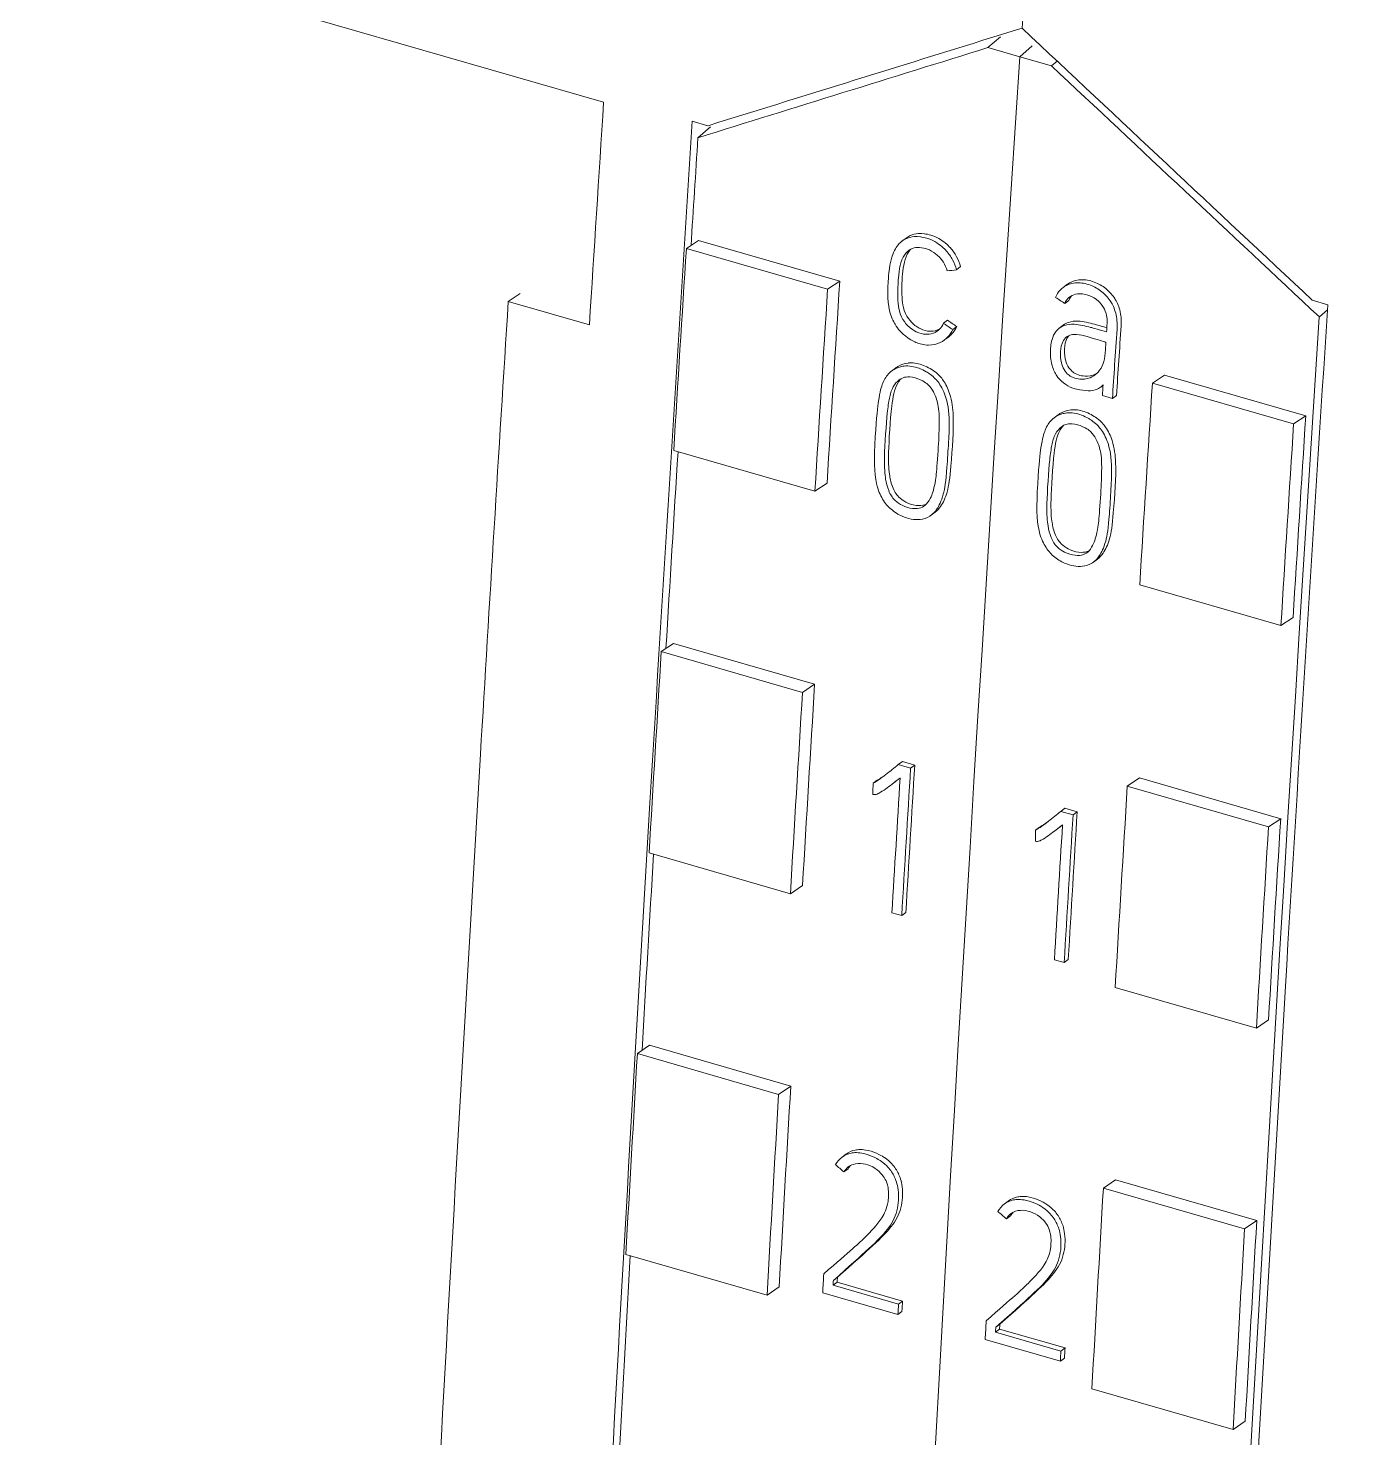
# Model space of a CAD drawing. Header units: inches. Extents: x 9220 to 92460, y -39241 to 4813.
# Drawn here: x 74961.69 to 74973.7, y -33744.56 to -33731.75 of the extents above; entities that cross this region are included whole.
import ezdxf

# ---------------------------------------------------------------- set-up
doc = ezdxf.new("R2010")
doc.units = ezdxf.units.IN
doc.header["$MEASUREMENT"] = 0

# ---------------------------------------------------------------- blocks, each defined once
blk = doc.blocks.new('A$C027ebf9d')
at = {"color": 0, "linetype": 'Continuous', "lineweight": 0}
for p, q in [((17.79003, -14.4954), (17.51215, -14.41519)), ((17.97561, -14.469), (17.98163, -14.46379)), ((17.99095, -14.47343), (17.97561, -14.469)), ((17.99697, -14.46822), (17.99095, -14.47343)), ((17.99697, -14.46822), (17.99095, -14.47343)), ((18.0063, -14.47786), (17.99095, -14.47343)), ((18.0063, -14.47786), (18.00901, -14.47551)), ((17.84041, -14.50679), (17.83285, -14.50461)), ((17.83558, -14.51252), (17.84162, -14.50728)), ((17.83, -14.56608), (17.83586, -14.56219)), ((17.83586, -14.56219), (17.90406, -14.58187)), ((17.9341, -14.56253), (17.93607, -14.56104)), ((17.83, -14.56608), (17.89819, -14.58576)), ((17.96044, -14.5763), (17.9624, -14.57481)), ((17.89819, -14.58576), (17.90406, -14.58187)), ((18.01176, -14.58499), (18.01372, -14.5835)), ((17.74397, -14.59161), (17.74973, -14.58777)), ((17.78318, -14.60293), (17.74397, -14.59161)), ((18.01265, -14.59257), (18.01461, -14.59109)), ((18.13971, -14.59319), (18.13215, -14.59101)), ((18.13562, -14.59913), (18.13955, -14.59573)), ((17.95416, -14.60218), (17.95613, -14.60069)), ((17.9586, -14.60518), (17.96056, -14.60369)), ((18.01001, -14.60454), (18.01198, -14.60305)), ((17.95468, -14.61023), (17.95664, -14.60874)), ((17.92908, -14.62525), (17.93104, -14.62377)), ((18.03004, -14.63296), (18.03122, -14.63207)), ((18.05503, -14.63104), (18.06089, -14.62715)), ((18.12322, -14.65073), (18.05503, -14.63104)), ((18.12909, -14.64683), (18.06089, -14.62715)), ((18.0309, -14.63709), (18.03572, -14.63848)), ((18.03572, -14.63848), (18.03769, -14.63699)), ((18.00752, -14.64788), (18.00948, -14.6464)), ((18.12322, -14.65073), (18.12909, -14.64683)), ((17.82385, -14.66359), (17.89204, -14.68327)), ((17.89791, -14.67935), (17.89204, -14.68327)), ((17.94814, -14.69489), (17.9501, -14.6934)), ((18.02657, -14.71752), (18.02853, -14.71603)), ((18.11708, -14.74823), (18.04888, -14.72855)), ((18.12294, -14.74431), (18.11708, -14.74823)), ((17.81787, -14.76076), (17.82374, -14.75681)), ((17.81787, -14.76076), (17.88606, -14.78045)), ((17.82374, -14.75681), (17.89193, -14.7765)), ((17.88606, -14.78045), (17.89193, -14.7765)), ((17.93231, -14.81531), (17.93427, -14.81382)), ((17.93827, -14.81703), (17.93231, -14.81531)), ((17.93427, -14.81382), (17.94023, -14.81554)), ((17.93827, -14.81703), (17.94023, -14.81554)), ((17.92011, -14.82439), (17.92207, -14.8229)), ((17.9294, -14.82474), (17.93136, -14.82325)), ((18.0429, -14.82572), (18.04877, -14.82177)), ((18.11696, -14.84146), (18.04877, -14.82177)), ((18.11109, -14.84541), (18.0429, -14.82572)), ((18.01074, -14.83793), (18.01271, -14.83645)), ((18.01271, -14.83645), (18.01866, -14.83817)), ((18.0167, -14.83965), (18.01074, -14.83793)), ((18.0167, -14.83965), (18.01866, -14.83817)), ((18.11109, -14.84541), (18.11696, -14.84146)), ((17.99854, -14.84702), (18.0005, -14.84553)), ((18.00783, -14.84737), (18.00979, -14.84588)), ((17.81202, -14.858), (17.88021, -14.87769)), ((17.88608, -14.87371), (17.88021, -14.87769)), ((17.92926, -14.88694), (17.93399, -14.88831)), ((17.93399, -14.88831), (17.93595, -14.88682)), ((18.0077, -14.90957), (18.01243, -14.91094)), ((18.01243, -14.91094), (18.01439, -14.90945)), ((18.10524, -14.94265), (18.03705, -14.92296)), ((18.11111, -14.93867), (18.10524, -14.94265)), ((17.80632, -14.95494), (17.81219, -14.95093)), ((17.81219, -14.95093), (17.88039, -14.97061)), ((17.80632, -14.95494), (17.87451, -14.97462)), ((17.87451, -14.97462), (17.88039, -14.97061)), ((17.90499, -15.00508), (17.90696, -15.00359)), ((17.90607, -15.0121), (17.90803, -15.01061)), ((18.03135, -15.0199), (18.03722, -15.01589)), ((18.09954, -15.03958), (18.03135, -15.0199)), ((18.10542, -15.03557), (18.03722, -15.01589)), ((17.98343, -15.0277), (17.98539, -15.02622)), ((17.9845, -15.03472), (17.98646, -15.03324)), ((18.09954, -15.03958), (18.10542, -15.03557)), ((17.80076, -15.05191), (17.86895, -15.0716)), ((17.87483, -15.06756), (17.86895, -15.0716)), ((17.90082, -15.06687), (17.90279, -15.06538)), ((17.93241, -15.07599), (17.90082, -15.06687)), ((17.90096, -15.06449), (17.90292, -15.063)), ((17.90279, -15.06538), (17.93437, -15.0745)), ((17.89581, -15.07045), (17.93213, -15.08094)), ((17.93241, -15.07599), (17.93437, -15.0745)), ((17.93213, -15.08094), (17.93409, -15.07945)), ((17.97926, -15.0895), (17.98122, -15.08801)), ((17.97939, -15.08712), (17.98135, -15.08563)), ((17.98122, -15.08801), (18.01281, -15.09713)), ((17.97425, -15.09308), (18.01057, -15.10357)), ((18.01085, -15.09862), (17.97926, -15.0895)), ((18.01057, -15.10357), (18.01253, -15.10208)), ((18.01085, -15.09862), (18.01281, -15.09713)), ((18.09398, -15.13656), (18.02579, -15.11688)), ((18.09986, -15.13252), (18.09398, -15.13656))]:
    blk.add_line(p, q, dxfattribs=at)
for centre, major_axis, ratio, start_param, end_param in [((37.5348, -1.62854), (-10.91932, -37.82563), 0.433013, -1.11518, -1.10314), ((30.45142, 0.41593), (-62.15603, -22.1223), 0.154194, 1.311892, 1.314189), ((37.53451, -1.62878), (-10.9193, -37.82555), 0.433013, -1.102762, -0.989056), ((37.53451, -1.62878), (-10.9193, -37.82555), 0.433013, -1.102762, -0.989056), ((44.6176, -3.67349), (-60.02109, 50.16105), 0.329077, 1.39746, 1.399757), ((32.61903, -0.20997), (-92.35307, -12.56849), 0.133623, 1.393192, 1.393242), ((37.45609, -1.60614), (-10.9193, -37.82555), 0.433013, -1.099107, -1.096386), ((43.18615, -3.26054), (-102.24855, 63.34814), 0.191897, 1.442106, 1.44215), ((42.72848, -3.12823), (-96.24946, 61.59155), 0.2031, 1.441953, 1.442), ((37.68453, -1.67209), (-10.9193, -37.82555), 0.433013, -1.100465, -0.991379), ((37.58665, -1.64404), (-10.92079, -37.82921), 0.43303, -1.099366, -1.099227), ((37.58666, -1.64404), (-10.92079, -37.82922), 0.43303, -1.098794, -1.09865), ((37.68112, -1.6711), (-10.9193, -37.82555), 0.433013, -1.099107, -1.096386), ((37.45609, -1.60614), (-10.9193, -37.82555), 0.433013, -1.093672, -1.090953), ((37.50662, -1.62074), (-10.9197, -37.82543), 0.43303, -1.092978, -1.090984), ((37.50188, -1.61958), (-10.92079, -37.82921), 0.43303, -1.092807, -1.090985), ((37.58519, -1.64363), (-8.71998, -38.45003), 0.458432, -1.119259, -1.119112), ((37.58505, -1.64337), (-10.9197, -37.82543), 0.43303, -1.092978, -1.090984), ((37.68112, -1.6711), (-10.9193, -37.82555), 0.433013, -1.093672, -1.090953), ((37.66363, -1.66626), (-8.71998, -38.45003), 0.458432, -1.119259, -1.119112), ((37.58032, -1.64221), (-10.92079, -37.82921), 0.43303, -1.092807, -1.090985), ((37.45609, -1.60614), (-10.9193, -37.82555), 0.433013, -1.08824, -1.085523), ((40.3274, -2.43527), (-66.73006, 53.14729), 0.280885, 1.456745, 1.456809), ((40.40583, -2.4579), (-66.73006, 53.14729), 0.280885, 1.456745, 1.456809), ((37.68112, -1.6711), (-10.9193, -37.82555), 0.433013, -1.08824, -1.085523), ((37.47947, -1.61311), (-10.92079, -37.82922), 0.43303, -1.08592, -1.085665), ((37.48421, -1.61427), (-10.9197, -37.82544), 0.43303, -1.085868, -1.085802), ((37.5158, -1.62339), (-10.9197, -37.82543), 0.43303, -1.085802, -1.085663), ((37.5579, -1.63574), (-10.92079, -37.82922), 0.43303, -1.08592, -1.085665), ((37.56264, -1.6369), (-10.9197, -37.82544), 0.43303, -1.085868, -1.085802), ((37.59423, -1.64602), (-10.9197, -37.82543), 0.43303, -1.085802, -1.085663)]:
    blk.add_ellipse(centre, major_axis=major_axis, ratio=ratio, start_param=start_param, end_param=end_param, dxfattribs=at)
at = {"color": 0, "linetype": 'Continuous', "lineweight": 0, "extrusion": (0, 0, -1)}
for centre, major_axis, ratio, start_param, end_param in [((88.3281, 50.50361), (-138.90728, -68.74128), 0.216506, -0.93645, -0.935193), ((102.35935, 46.45313), (-127.39754, 88.2636), 0.649519, -1.346513, -1.345256), ((37.33871, -1.57197), (10.9193, 37.82555), 0.433013, -2.044027, -2.041027), ((37.38449, -1.58548), (10.9193, 37.82555), 0.433013, -2.04258, -2.041128), ((37.3879, -1.58646), (10.92257, 37.8369), 0.433013, -2.045206, -2.042485), ((37.45609, -1.60614), (10.92257, 37.8369), 0.433013, -2.045206, -2.042485), ((42.72903, -3.12859), (-96.25908, 61.59771), 0.2031, -1.442, -1.441953), ((37.61293, -1.65142), (10.92257, 37.8369), 0.433013, -2.045206, -2.042485), ((37.68112, -1.6711), (10.92257, 37.8369), 0.433013, -2.045206, -2.042485), ((37.38449, -1.58548), (10.9193, 37.82555), 0.433013, -2.048016, -2.04536), ((37.3879, -1.58646), (10.92257, 37.8369), 0.433013, -2.05064, -2.047921), ((37.45609, -1.60614), (10.92257, 37.8369), 0.433013, -2.05064, -2.047921), ((37.50661, -1.62095), (10.92079, 37.82921), 0.43303, -2.050607, -2.048614), ((37.61293, -1.65142), (10.92257, 37.8369), 0.433013, -2.05064, -2.047921), ((37.58505, -1.64358), (10.92079, 37.82921), 0.43303, -2.050607, -2.048614), ((37.68112, -1.6711), (10.92257, 37.8369), 0.433013, -2.05064, -2.047921), ((37.38449, -1.58548), (10.9193, 37.82555), 0.433013, -2.053449, -2.050796), ((37.3879, -1.58646), (10.92257, 37.8369), 0.433013, -2.05607, -2.053353), ((37.45609, -1.60614), (10.92257, 37.8369), 0.433013, -2.05607, -2.053353), ((37.61293, -1.65142), (10.92257, 37.8369), 0.433013, -2.05607, -2.053353), ((37.68112, -1.6711), (10.92257, 37.8369), 0.433013, -2.05607, -2.053353), ((37.38449, -1.58548), (10.9193, 37.82555), 0.433013, -2.058879, -2.056228), ((37.4842, -1.61448), (10.92079, 37.82922), 0.43303, -2.055789, -2.055723), ((37.51579, -1.6236), (10.92079, 37.82922), 0.43303, -2.055928, -2.055789), ((37.56263, -1.63711), (10.92079, 37.82922), 0.43303, -2.055789, -2.055723), ((37.59422, -1.64623), (10.92079, 37.82922), 0.43303, -2.055928, -2.055789)]:
    blk.add_ellipse(centre, major_axis=major_axis, ratio=ratio, start_param=start_param, end_param=end_param, dxfattribs=at)
at = {"color": 0, "linetype": 'Continuous', "lineweight": 0}
for points, knots in [([(17.69697, -18.34846), (17.69751, -18.23408), (17.6996, -17.9607), (17.70589, -17.5243), (17.71785, -16.98593), (17.73349, -16.48502), (17.75309, -15.98354), (17.77667, -15.46647), (17.80433, -14.95939), (17.82576, -14.61454), (17.83285, -14.50461)], [0.1285183, 0.1285183, 0.1285183, 0.1285183, 0.1989102, 0.2963502, 0.3949059, 0.525445, 0.5979674, 0.6950356, 0.8333844, 0.8979673, 0.8979673, 0.8979673, 0.8979673]), ([(17.96044, -14.5763), (17.95999, -14.57466), (17.95935, -14.57303), (17.95768, -14.56995), (17.95668, -14.56854), (17.95445, -14.56606), (17.95262, -14.56423), (17.94722, -14.56122), (17.94477, -14.56067), (17.94086, -14.56017), (17.93925, -14.56031), (17.9365, -14.56104), (17.93486, -14.56178), (17.9318, -14.56457), (17.93065, -14.56646), (17.92796, -14.57308), (17.9276, -14.57919), (17.92732, -14.58367), (17.92685, -14.59092), (17.92877, -14.59905), (17.92994, -14.60125), (17.93226, -14.60514), (17.93392, -14.60681), (17.93742, -14.6098), (17.93953, -14.61085), (17.94245, -14.61207), (17.94459, -14.61266), (17.94918, -14.61274), (17.95107, -14.61222), (17.9542, -14.61073), (17.95533, -14.60977), (17.95713, -14.60786), (17.95797, -14.60658), (17.9586, -14.60518)], [-0.09453916, -0.09453916, -0.09453916, -0.09453916, -0.09168611, -0.09168611, -0.08879372, -0.08879372, -0.08618952, -0.08618952, -0.08360415, -0.08360415, -0.08048197, -0.08048197, -0.07734209, -0.07734209, -0.07402834, -0.07402834, -0.06630308, -0.06630308, -0.06123293, -0.06123293, -0.05847343, -0.05847343, -0.0534023, -0.0534023, -0.04536536, -0.04536536, -0.03502946, -0.03502946, -0.02474249, -0.02474249, -0.01385546, -0.01385546, 0, 0, 0, 0]), ([(17.93607, -14.56104), (17.9374, -14.56002), (17.93876, -14.55948), (17.94125, -14.5588), (17.94287, -14.55869), (17.94671, -14.55918), (17.94916, -14.55973), (17.95427, -14.56257), (17.95612, -14.56425), (17.95862, -14.56703), (17.95963, -14.56844), (17.9613, -14.57154), (17.96195, -14.57317), (17.9624, -14.57481)], [0.07818606, 0.07818606, 0.07818606, 0.07818606, 0.08098203, 0.08098203, 0.08480179, 0.08480179, 0.08810793, 0.08810793, 0.0910991, 0.0910991, 0.09375191, 0.09375191, 0.09636814, 0.09636814, 0.09636814, 0.09636814]), ([(17.95416, -14.60218), (17.95368, -14.60327), (17.95301, -14.60424), (17.95129, -14.60592), (17.9503, -14.60649), (17.94786, -14.60746), (17.9465, -14.60756), (17.94425, -14.60741), (17.94272, -14.60714), (17.93998, -14.60579), (17.93847, -14.60493), (17.93572, -14.60211), (17.93473, -14.60077), (17.9329, -14.59697), (17.93254, -14.59522), (17.93198, -14.59027), (17.93198, -14.58669), (17.93226, -14.58156), (17.93256, -14.5764), (17.93418, -14.57094), (17.93503, -14.56941), (17.93704, -14.56704), (17.9382, -14.56642), (17.94026, -14.56559), (17.94143, -14.56552), (17.9437, -14.56566), (17.94555, -14.56597), (17.94881, -14.5674), (17.9501, -14.56834), (17.95279, -14.57065), (17.95367, -14.57193), (17.95491, -14.57395), (17.9555, -14.57538), (17.95588, -14.57681)], [-0.08359149, -0.08359149, -0.08359149, -0.08359149, -0.07923691, -0.07923691, -0.07439687, -0.07439687, -0.06671415, -0.06671415, -0.05907259, -0.05907259, -0.05500654, -0.05500654, -0.05227373, -0.05227373, -0.04902133, -0.04902133, -0.04033745, -0.04033745, -0.03626464, -0.03626464, -0.03392671, -0.03392671, -0.03110026, -0.03110026, -0.02691751, -0.02691751, -0.02209396, -0.02209396, -0.0180212, -0.0180212, -0.01158837, -0.01158837, 0, 0, 0, 0]), ([(17.93826, -14.56645), (17.93816, -14.56655), (17.93806, -14.56666), (17.93693, -14.56797), (17.93612, -14.56956), (17.93455, -14.57474), (17.93423, -14.57982), (17.93394, -14.58506), (17.93395, -14.58864), (17.93447, -14.59358), (17.93481, -14.59534), (17.93672, -14.59937), (17.93779, -14.60071), (17.94019, -14.60322), (17.94165, -14.60415), (17.94463, -14.60564), (17.94616, -14.60592), (17.94841, -14.60607), (17.94978, -14.60599), (17.95165, -14.60525), (17.952, -14.60508), (17.95234, -14.6049)], [0.03373643, 0.03373643, 0.03373643, 0.03373643, 0.03398295, 0.03398295, 0.03661396, 0.03661396, 0.04170976, 0.04170976, 0.05205036, 0.05205036, 0.05583202, 0.05583202, 0.0593197, 0.0593197, 0.06490399, 0.06490399, 0.0733474, 0.0733474, 0.08169244, 0.08169244, 0.08373306, 0.08373306, 0.08373306, 0.08373306]), ([(18.03572, -14.63848), (18.03607, -14.63306), (18.03641, -14.62763), (18.03714, -14.61647), (18.03761, -14.61077), (18.03805, -14.60297), (18.03804, -14.60069), (18.03697, -14.5957), (18.0361, -14.59377), (18.03447, -14.59105), (18.03325, -14.58926), (18.02961, -14.58604), (18.02777, -14.58489), (18.02372, -14.58314), (18.02148, -14.58264), (18.01706, -14.5826), (18.01514, -14.5831), (18.01252, -14.58439), (18.01141, -14.58513), (18.00948, -14.58722), (18.00877, -14.58837), (18.00821, -14.58967)], [-0.3247654, -0.3247654, -0.3247654, -0.3247654, -0.2476173, -0.2476173, -0.1660657, -0.1660657, -0.1370591, -0.1370591, -0.1087088, -0.1087088, -0.0865262, -0.0865262, -0.068498, -0.068498, -0.0479523, -0.0479523, -0.026612, -0.026612, -0.0126632, -0.0126632, 0, 0, 0, 0]), ([(18.01372, -14.5835), (18.01425, -14.5831), (18.01483, -14.58274), (18.01701, -14.58164), (18.01893, -14.58112), (18.02336, -14.58114), (18.02561, -14.58163), (18.02966, -14.58336), (18.03151, -14.58451), (18.03517, -14.58772), (18.03639, -14.5895), (18.03805, -14.59227), (18.03892, -14.59419), (18.03999, -14.59913), (18.04001, -14.60142), (18.0396, -14.60901), (18.03913, -14.61454), (18.0384, -14.62573), (18.03804, -14.63136), (18.03769, -14.63699)], [0.0184304, 0.0184304, 0.0184304, 0.0184304, 0.0247461, 0.0247461, 0.0404732, 0.0404732, 0.0555, 0.0555, 0.0687032, 0.0687032, 0.0849124, 0.0849124, 0.1060856, 0.1060856, 0.128212, 0.128212, 0.1894601, 0.1894601, 0.2514955, 0.2514955, 0.2514955, 0.2514955]), ([(17.74397, -14.59161), (17.73938, -14.66456), (17.7205, -14.9724), (17.69484, -15.44285), (17.67126, -15.95992), (17.65166, -16.4614), (17.63602, -16.96231), (17.62406, -17.50068), (17.61772, -17.94118), (17.61541, -18.24599), (17.61485, -18.39163), (17.61477, -18.41891)], [0.1237088, 0.1237088, 0.1237088, 0.1237088, 0.1666156, 0.3049644, 0.4020326, 0.474555, 0.6050941, 0.7036498, 0.8010898, 0.8739842, 0.8907937, 0.8907937, 0.8907937, 0.8907937]), ([(18.01265, -14.59257), (18.01325, -14.59119), (18.01396, -14.5903), (18.01565, -14.58893), (18.01676, -14.58844), (18.01909, -14.58792), (18.02071, -14.58778), (18.02417, -14.58854), (18.02563, -14.58916), (18.02854, -14.59096), (18.02958, -14.59207), (18.03104, -14.59385), (18.03176, -14.59506), (18.03282, -14.59775), (18.03302, -14.59905), (18.03327, -14.60213), (18.03293, -14.60546), (18.03286, -14.60632)], [-0.02324658, -0.02324658, -0.02324658, -0.02324658, -0.02150566, -0.02150566, -0.01945783, -0.01945783, -0.0174412, -0.0174412, -0.01584766, -0.01584766, -0.013774, -0.013774, -0.01068332, -0.01068332, -0.00722, -0.00722, 0, 0, 0, 0]), ([(18.13971, -14.59319), (18.13261, -14.70312), (18.11119, -15.04797), (18.08353, -15.55505), (18.05995, -16.07213), (18.04035, -16.5736), (18.02471, -17.07451), (18.01275, -17.61289), (18.00646, -18.04928), (18.00437, -18.32267), (18.00383, -18.43704)], [0.1020327, 0.1020327, 0.1020327, 0.1020327, 0.1666156, 0.3049644, 0.4020326, 0.474555, 0.6050941, 0.7036498, 0.8010898, 0.8714817, 0.8714817, 0.8714817, 0.8714817]), ([(17.96056, -14.60369), (17.95993, -14.6051), (17.95909, -14.60637), (17.95769, -14.60786), (17.95721, -14.6083), (17.95664, -14.60874)], [0, 0, 0, 0, 0.01384838, 0.01384838, 0.01925293, 0.01925293, 0.01925293, 0.01925293]), ([(18.03286, -14.60632), (18.02986, -14.60538), (18.02621, -14.60441), (18.0227, -14.60347), (18.01983, -14.60278), (18.01553, -14.60254), (18.01398, -14.6027), (18.01133, -14.60362), (18.01021, -14.60428), (18.00818, -14.60623), (18.00742, -14.60758), (18.00601, -14.6114), (18.00582, -14.61389), (18.00576, -14.61717), (18.0058, -14.61976), (18.00715, -14.62459), (18.00801, -14.62626), (18.00951, -14.62849), (18.01053, -14.62976), (18.01341, -14.63198), (18.0149, -14.63284), (18.01895, -14.6343), (18.02123, -14.63454), (18.02446, -14.63482), (18.026, -14.63476), (18.02808, -14.63414), (18.02876, -14.63381), (18.03007, -14.63298), (18.03067, -14.63247), (18.03123, -14.63191)], [-0.1463455, -0.1463455, -0.1463455, -0.1463455, -0.1402342, -0.1402342, -0.125324, -0.125324, -0.1151792, -0.1151792, -0.1066384, -0.1066384, -0.0963594, -0.0963594, -0.0794724, -0.0794724, -0.0645459, -0.0645459, -0.0532939, -0.0532939, -0.0442937, -0.0442937, -0.0372089, -0.0372089, -0.0277955, -0.0277955, -0.014635, -0.014635, -0.0074615, -0.0074615, 0, 0, 0, 0]), ([(18.01198, -14.60305), (18.01272, -14.60249), (18.01356, -14.60205), (18.01594, -14.60121), (18.0175, -14.60106), (18.02169, -14.60128), (18.02452, -14.60195), (18.02788, -14.60284), (18.03045, -14.60353), (18.03299, -14.60428)], [0.10618895, 0.10618895, 0.10618895, 0.10618895, 0.11073603, 0.11073603, 0.11834456, 0.11834456, 0.12990621, 0.12990621, 0.134043, 0.134043, 0.134043, 0.134043]), ([(18.03222, -14.61638), (18.03213, -14.6187), (18.03166, -14.6204), (18.03068, -14.62316), (18.02985, -14.62462), (18.02742, -14.62734), (18.026, -14.62808), (18.02298, -14.62918), (18.02112, -14.6292), (18.01894, -14.62905), (18.01787, -14.62884), (18.01567, -14.62794), (18.01486, -14.62733), (18.01385, -14.62648), (18.01309, -14.62574), (18.01167, -14.62338), (18.01128, -14.62221), (18.01063, -14.61944), (18.01059, -14.61772), (18.01061, -14.61553), (18.01074, -14.61367), (18.01179, -14.61087), (18.01232, -14.60993), (18.01347, -14.60878), (18.01414, -14.60826), (18.01587, -14.60772), (18.01686, -14.60752), (18.02001, -14.6077), (18.02177, -14.60816), (18.02893, -14.6101), (18.03113, -14.61088), (18.03254, -14.6114)], [-0.1115711, -0.1115711, -0.1115711, -0.1115711, -0.1091327, -0.1091327, -0.1057128, -0.1057128, -0.1014161, -0.1014161, -0.0939598, -0.0939598, -0.0871047, -0.0871047, -0.0794224, -0.0794224, -0.0716999, -0.0716999, -0.0639785, -0.0639785, -0.0505941, -0.0505941, -0.03438, -0.03438, -0.0253619, -0.0253619, -0.0197723, -0.0197723, -0.0163599, -0.0163599, -0.0124498, -0.0124498, 0, 0, 0, 0]), ([(18.01462, -14.60815), (18.01418, -14.60869), (18.01382, -14.60931), (18.01315, -14.61089), (18.01267, -14.61234), (18.01255, -14.61526), (18.01249, -14.61728), (18.01317, -14.62056), (18.01357, -14.62172), (18.01491, -14.62407), (18.01567, -14.62484), (18.0167, -14.62576), (18.01749, -14.62635), (18.01952, -14.62725), (18.02054, -14.62749), (18.02282, -14.62773), (18.02449, -14.62771), (18.02699, -14.62698), (18.02768, -14.62668), (18.02829, -14.62633)], [0.1059389, 0.1059389, 0.1059389, 0.1059389, 0.1365941, 0.1365941, 0.1785187, 0.1785187, 0.1901138, 0.1901138, 0.1967738, 0.1967738, 0.2042931, 0.2042931, 0.2139424, 0.2139424, 0.2232559, 0.2232559, 0.234867, 0.234867, 0.2400814, 0.2400814, 0.2400814, 0.2400814]), ([(17.93521, -14.62285), (17.93625, -14.62274), (17.93745, -14.62275), (17.94125, -14.62334), (17.94364, -14.62428), (17.94696, -14.62625), (17.94871, -14.62743), (17.95127, -14.6301), (17.95263, -14.63178), (17.95497, -14.6367), (17.95582, -14.63947), (17.95705, -14.647), (17.95701, -14.65198), (17.9564, -14.66272), (17.95606, -14.6683), (17.95528, -14.67869), (17.95478, -14.682), (17.95313, -14.68815), (17.95195, -14.69038), (17.95, -14.69324), (17.94889, -14.69442), (17.94604, -14.6963), (17.94439, -14.69674), (17.94284, -14.6969), (17.94146, -14.69704), (17.94002, -14.69697), (17.93708, -14.69644), (17.9356, -14.69598), (17.93226, -14.69453), (17.93043, -14.69339), (17.92728, -14.69066), (17.92593, -14.68907), (17.92366, -14.68524), (17.92256, -14.68277), (17.92057, -14.67432), (17.92059, -14.66807), (17.92179, -14.64715), (17.92232, -14.64263), (17.92344, -14.63513), (17.92416, -14.63275), (17.92565, -14.629), (17.9267, -14.62742), (17.92945, -14.6248), (17.93113, -14.62384), (17.93355, -14.62311), (17.93431, -14.62294), (17.93521, -14.62285)], [-0.1759964, -0.1759964, -0.1759964, -0.1759964, -0.1539465, -0.1539465, -0.1148722, -0.1148722, -0.0942302, -0.0942302, -0.0819263, -0.0819263, -0.0704559, -0.0704559, -0.0535445, -0.0535445, -0.0485733, -0.0485733, -0.0383663, -0.0383663, -0.0257842, -0.0257842, -0.0141548, -0.0141548, 0, 0, 0, 0.0126635, 0.0126635, 0.0258177, 0.0258177, 0.044087, 0.044087, 0.061705, 0.061705, 0.0782741, 0.0782741, 0.1063218, 0.1063218, 0.1313772, 0.1313772, 0.1711703, 0.1711703, 0.2222465, 0.2222465, 0.2759008, 0.2759008, 0.2949352, 0.2949352, 0.2949352, 0.2949352]), ([(17.93717, -14.62136), (17.93522, -14.62156), (17.93355, -14.62219), (17.93177, -14.62325), (17.9314, -14.62349), (17.93104, -14.62377)], [0.116905819, 0.116905819, 0.116905819, 0.116905819, 0.121233699, 0.121233699, 0.122393642, 0.122393642, 0.122393642, 0.122393642]), ([(17.9501, -14.6934), (17.95117, -14.69259), (17.95203, -14.69161), (17.95398, -14.68886), (17.95508, -14.68651), (17.95677, -14.68058), (17.95724, -14.67694), (17.95838, -14.66242), (17.95909, -14.65432), (17.9587, -14.6436), (17.95828, -14.63974), (17.95632, -14.63371), (17.95528, -14.63155), (17.95314, -14.62849), (17.95177, -14.62691), (17.94809, -14.62415), (17.94592, -14.62294), (17.94137, -14.62142), (17.93921, -14.62117), (17.93725, -14.62135), (17.93721, -14.62135), (17.93717, -14.62136)], [0.2242508, 0.2242508, 0.2242508, 0.2242508, 0.2335655, 0.2335655, 0.2498609, 0.2498609, 0.2682278, 0.2682278, 0.2959005, 0.2959005, 0.3063813, 0.3063813, 0.3132209, 0.3132209, 0.3179209, 0.3179209, 0.3220665, 0.3220665, 0.3263075, 0.3263075, 0.3263972, 0.3263972, 0.3263972, 0.3263972]), ([(17.94655, -14.63172), (17.94666, -14.63181), (17.94675, -14.6319), (17.94778, -14.6329), (17.94861, -14.63404), (17.95023, -14.63706), (17.95097, -14.63912), (17.952, -14.64398), (17.95221, -14.64674), (17.95187, -14.65845), (17.95167, -14.66198), (17.95088, -14.67287), (17.95066, -14.67551), (17.94971, -14.6817), (17.94888, -14.68426), (17.94763, -14.68715), (17.94695, -14.6884), (17.94512, -14.69036), (17.9442, -14.69092), (17.9421, -14.69165), (17.94072, -14.69178), (17.93756, -14.69145), (17.93579, -14.69092), (17.93305, -14.68952), (17.93189, -14.68877), (17.93081, -14.68775), (17.92993, -14.68692), (17.92936, -14.68614), (17.9285, -14.68481), (17.92806, -14.68395), (17.92697, -14.68123), (17.9265, -14.6792), (17.92582, -14.67507), (17.92553, -14.67213), (17.92579, -14.66054), (17.92649, -14.65066), (17.9273, -14.64267), (17.92765, -14.64018), (17.92838, -14.63655), (17.92889, -14.63468), (17.93067, -14.63141), (17.93169, -14.63033), (17.93338, -14.62904), (17.9343, -14.62853), (17.93615, -14.62806), (17.9373, -14.62789), (17.94084, -14.62856), (17.94273, -14.6293), (17.94515, -14.63058), (17.94596, -14.63118), (17.94655, -14.63172)], [-0.1683768, -0.1683768, -0.1683768, -0.1683768, -0.1670243, -0.1670243, -0.1530905, -0.1530905, -0.1348191, -0.1348191, -0.1132436, -0.1132436, -0.0989273, -0.0989273, -0.0866747, -0.0866747, -0.0681432, -0.0681432, -0.0548455, -0.0548455, -0.0430485, -0.0430485, -0.0281223, -0.0281223, -0.0114748, -0.0114748, 0, 0, 0, 0.0093612, 0.0093612, 0.0220669, 0.0220669, 0.0460899, 0.0460899, 0.0780073, 0.0780073, 0.1135413, 0.1135413, 0.1339466, 0.1339466, 0.1545626, 0.1545626, 0.1727057, 0.1727057, 0.1879381, 0.1879381, 0.1987108, 0.1987108, 0.2087791, 0.2087791, 0.216671, 0.216671, 0.216671, 0.216671]), ([(17.93367, -14.62894), (17.93308, -14.62951), (17.93253, -14.63021), (17.93111, -14.63259), (17.93054, -14.63434), (17.92974, -14.63792), (17.92942, -14.64008), (17.92841, -14.64859), (17.92778, -14.65897), (17.92748, -14.67026), (17.92776, -14.67348), (17.92841, -14.6774), (17.92887, -14.67969), (17.93018, -14.68278), (17.93066, -14.68369), (17.93165, -14.68507), (17.93229, -14.68587), (17.93327, -14.68671), (17.93441, -14.68768), (17.93566, -14.68843), (17.93861, -14.68972), (17.94047, -14.69018), (17.94355, -14.69022), (17.9448, -14.69), (17.94591, -14.68947), (17.94595, -14.68946), (17.94598, -14.68944)], [0.2368563, 0.2368563, 0.2368563, 0.2368563, 0.2465936, 0.2465936, 0.2648202, 0.2648202, 0.2825817, 0.2825817, 0.3357628, 0.3357628, 0.3908855, 0.3908855, 0.4238526, 0.4238526, 0.4383448, 0.4383448, 0.4483823, 0.4483823, 0.4483823, 0.4599761, 0.4599761, 0.4755139, 0.4755139, 0.4869692, 0.4869692, 0.4873263, 0.4873263, 0.4873263, 0.4873263]), ([(18.01364, -14.64548), (18.01468, -14.64537), (18.01589, -14.64538), (18.01968, -14.64597), (18.02207, -14.64691), (18.02539, -14.64888), (18.02715, -14.65006), (18.0297, -14.65273), (18.03106, -14.65441), (18.03341, -14.65933), (18.03425, -14.6621), (18.03548, -14.66962), (18.03545, -14.67461), (18.03484, -14.68535), (18.0345, -14.69093), (18.03372, -14.70132), (18.03321, -14.70463), (18.03156, -14.71078), (18.03038, -14.713), (18.02843, -14.71587), (18.02732, -14.71705), (18.02447, -14.71893), (18.02282, -14.71937), (18.02128, -14.71953), (18.0199, -14.71967), (18.01846, -14.7196), (18.01552, -14.71907), (18.01404, -14.71861), (18.0107, -14.71716), (18.00886, -14.71602), (18.00571, -14.71329), (18.00436, -14.7117), (18.0021, -14.70787), (18.00099, -14.7054), (17.99901, -14.69695), (17.99902, -14.69069), (18.00022, -14.66978), (18.00075, -14.66526), (18.00187, -14.65776), (18.00259, -14.65538), (18.00408, -14.65163), (18.00513, -14.65005), (18.00788, -14.64743), (18.00956, -14.64647), (18.01198, -14.64574), (18.01275, -14.64557), (18.01364, -14.64548)], [-0.1759964, -0.1759964, -0.1759964, -0.1759964, -0.1539465, -0.1539465, -0.1148722, -0.1148722, -0.0942302, -0.0942302, -0.0819263, -0.0819263, -0.0704559, -0.0704559, -0.0535445, -0.0535445, -0.0485733, -0.0485733, -0.0383663, -0.0383663, -0.0257842, -0.0257842, -0.0141548, -0.0141548, 0, 0, 0, 0.0126635, 0.0126635, 0.0258177, 0.0258177, 0.044087, 0.044087, 0.061705, 0.061705, 0.0782741, 0.0782741, 0.1063218, 0.1063218, 0.1313772, 0.1313772, 0.1711703, 0.1711703, 0.2222465, 0.2222465, 0.2759008, 0.2759008, 0.2949352, 0.2949352, 0.2949352, 0.2949352]), ([(18.0156, -14.64399), (18.01365, -14.64419), (18.01198, -14.64481), (18.01021, -14.64587), (18.00984, -14.64612), (18.00948, -14.6464)], [0.116905819, 0.116905819, 0.116905819, 0.116905819, 0.121233699, 0.121233699, 0.122393642, 0.122393642, 0.122393642, 0.122393642]), ([(18.02853, -14.71603), (18.02961, -14.71522), (18.03046, -14.71424), (18.03241, -14.71148), (18.03352, -14.70914), (18.0352, -14.70321), (18.03567, -14.69957), (18.03682, -14.68505), (18.03752, -14.67695), (18.03713, -14.66623), (18.03672, -14.66237), (18.03475, -14.65634), (18.03371, -14.65417), (18.03157, -14.65112), (18.03021, -14.64954), (18.02652, -14.64678), (18.02435, -14.64557), (18.01981, -14.64405), (18.01765, -14.6438), (18.01568, -14.64398), (18.01564, -14.64398), (18.0156, -14.64399)], [0.2242508, 0.2242508, 0.2242508, 0.2242508, 0.2335655, 0.2335655, 0.2498609, 0.2498609, 0.2682278, 0.2682278, 0.2959005, 0.2959005, 0.3063813, 0.3063813, 0.3132209, 0.3132209, 0.3179209, 0.3179209, 0.3220665, 0.3220665, 0.3263075, 0.3263075, 0.3263972, 0.3263972, 0.3263972, 0.3263972]), ([(18.02499, -14.65435), (18.02509, -14.65444), (18.02519, -14.65453), (18.02621, -14.65552), (18.02704, -14.65667), (18.02867, -14.65969), (18.02941, -14.66175), (18.03044, -14.66661), (18.03064, -14.66937), (18.0303, -14.68108), (18.0301, -14.68461), (18.02931, -14.69549), (18.02909, -14.69814), (18.02814, -14.70433), (18.02731, -14.70689), (18.02606, -14.70978), (18.02538, -14.71103), (18.02356, -14.71299), (18.02263, -14.71355), (18.02054, -14.71428), (18.01915, -14.71441), (18.016, -14.71408), (18.01423, -14.71354), (18.01148, -14.71215), (18.01032, -14.7114), (18.00924, -14.71038), (18.00836, -14.70954), (18.00779, -14.70877), (18.00693, -14.70744), (18.00649, -14.70658), (18.0054, -14.70386), (18.00493, -14.70183), (18.00425, -14.6977), (18.00397, -14.69476), (18.00422, -14.68317), (18.00492, -14.67328), (18.00573, -14.6653), (18.00609, -14.66281), (18.00682, -14.65918), (18.00732, -14.65731), (18.0091, -14.65404), (18.01012, -14.65296), (18.01181, -14.65167), (18.01273, -14.65115), (18.01458, -14.65069), (18.01573, -14.65052), (18.01927, -14.65119), (18.02116, -14.65193), (18.02359, -14.65321), (18.02439, -14.65381), (18.02499, -14.65435)], [-0.1683768, -0.1683768, -0.1683768, -0.1683768, -0.1670243, -0.1670243, -0.1530905, -0.1530905, -0.1348191, -0.1348191, -0.1132436, -0.1132436, -0.0989273, -0.0989273, -0.0866747, -0.0866747, -0.0681432, -0.0681432, -0.0548455, -0.0548455, -0.0430485, -0.0430485, -0.0281223, -0.0281223, -0.0114748, -0.0114748, 0, 0, 0, 0.0093612, 0.0093612, 0.0220669, 0.0220669, 0.0460899, 0.0460899, 0.0780073, 0.0780073, 0.1135413, 0.1135413, 0.1339466, 0.1339466, 0.1545626, 0.1545626, 0.1727057, 0.1727057, 0.1879381, 0.1879381, 0.1987108, 0.1987108, 0.2087791, 0.2087791, 0.216671, 0.216671, 0.216671, 0.216671]), ([(18.0121, -14.65156), (18.01152, -14.65214), (18.01096, -14.65284), (18.00954, -14.65522), (18.00898, -14.65697), (18.00817, -14.66055), (18.00785, -14.66271), (18.00685, -14.67122), (18.00622, -14.6816), (18.00591, -14.69289), (18.00619, -14.69611), (18.00684, -14.70003), (18.0073, -14.70232), (18.00861, -14.70541), (18.00909, -14.70632), (18.01008, -14.7077), (18.01072, -14.7085), (18.01171, -14.70934), (18.01284, -14.71031), (18.01409, -14.71105), (18.01704, -14.71235), (18.0189, -14.71281), (18.02198, -14.71285), (18.02323, -14.71263), (18.02435, -14.7121), (18.02438, -14.71208), (18.02442, -14.71207)], [0.2368563, 0.2368563, 0.2368563, 0.2368563, 0.2465936, 0.2465936, 0.2648202, 0.2648202, 0.2825817, 0.2825817, 0.3357628, 0.3357628, 0.3908855, 0.3908855, 0.4238526, 0.4238526, 0.4383448, 0.4383448, 0.4483823, 0.4483823, 0.4483823, 0.4599761, 0.4599761, 0.4755139, 0.4755139, 0.4869692, 0.4869692, 0.4873263, 0.4873263, 0.4873263, 0.4873263]), ([(18.21449, -14.72744), (18.2099, -14.80039), (18.19102, -15.10823), (18.16536, -15.57867), (18.14178, -16.09575), (18.12217, -16.59723), (18.10654, -17.09813), (18.09457, -17.63651), (18.08823, -18.077), (18.08593, -18.38182), (18.08537, -18.52746), (18.08529, -18.55474)], [0.1237088, 0.1237088, 0.1237088, 0.1237088, 0.1666156, 0.3049644, 0.4020326, 0.474555, 0.6050941, 0.7036498, 0.8010898, 0.8739842, 0.8907937, 0.8907937, 0.8907937, 0.8907937]), ([(17.93231, -14.81531), (17.93031, -14.81698), (17.92852, -14.81842), (17.92372, -14.82214), (17.92228, -14.82317), (17.92011, -14.82439)], [-0.04290218, -0.04290218, -0.04290218, -0.04290218, -0.02373339, -0.02373339, 0, 0, 0, 0]), ([(17.92008, -14.82976), (17.92044, -14.82986), (17.92088, -14.82987), (17.92144, -14.82982), (17.92176, -14.82971), (17.92235, -14.82946), (17.92289, -14.82922), (17.92482, -14.82805), (17.92601, -14.82723), (17.929, -14.82508), (17.93116, -14.8234), (17.93317, -14.82182)], [-0.0674581, -0.0674581, -0.0674581, -0.0674581, -0.05865765, -0.05865765, -0.04700766, -0.04700766, -0.03639713, -0.03639713, -0.02426395, -0.02426395, 0, 0, 0, 0]), ([(17.92207, -14.8229), (17.92292, -14.82243), (17.92376, -14.82192), (17.92457, -14.82138), (17.92482, -14.82121), (17.92506, -14.82105), (17.9253, -14.82088), (17.92551, -14.82072), (17.92573, -14.82057), (17.92594, -14.82041)], [0, 0, 0, 0, 0.1926145, 0.1926145, 0.1926145, 0.2505507, 0.2505507, 0.2505507, 0.30284, 0.30284, 0.30284, 0.30284]), ([(18.01074, -14.83793), (18.00874, -14.83961), (18.00695, -14.84105), (18.00215, -14.84477), (18.00072, -14.8458), (17.99854, -14.84702)], [-0.04290218, -0.04290218, -0.04290218, -0.04290218, -0.02373339, -0.02373339, 0, 0, 0, 0]), ([(18.0005, -14.84553), (18.00135, -14.84505), (18.00219, -14.84455), (18.003, -14.84401), (18.00325, -14.84384), (18.00349, -14.84368), (18.00373, -14.84351), (18.00395, -14.84335), (18.00416, -14.8432), (18.00438, -14.84304)], [0, 0, 0, 0, 0.1926145, 0.1926145, 0.1926145, 0.2505507, 0.2505507, 0.2505507, 0.30284, 0.30284, 0.30284, 0.30284]), ([(17.99852, -14.85239), (17.99888, -14.85249), (17.99932, -14.8525), (17.99987, -14.85245), (18.00019, -14.85234), (18.00079, -14.85209), (18.00132, -14.85185), (18.00325, -14.85068), (18.00444, -14.84986), (18.00743, -14.84771), (18.0096, -14.84602), (18.0116, -14.84445)], [-0.0674581, -0.0674581, -0.0674581, -0.0674581, -0.05865765, -0.05865765, -0.04700766, -0.04700766, -0.03639713, -0.03639713, -0.02426395, -0.02426395, 0, 0, 0, 0]), ([(17.90096, -15.06449), (17.91611, -15.05104), (17.92284, -15.04514), (17.92925, -15.03703), (17.93071, -15.03435), (17.93245, -15.02752), (17.93265, -15.02405), (17.93187, -15.01779), (17.93112, -15.01588), (17.9297, -15.01293), (17.92863, -15.01119), (17.92644, -15.00882), (17.92534, -15.00779), (17.92288, -15.00615), (17.91987, -15.00418), (17.91286, -15.00258), (17.9109, -15.00274), (17.90796, -15.00333), (17.90646, -15.004), (17.90386, -15.0059), (17.90276, -15.00713), (17.90195, -15.00859)], [-0.577632, -0.577632, -0.577632, -0.577632, -0.4218567, -0.4218567, -0.3335936, -0.3335936, -0.2508856, -0.2508856, -0.1765842, -0.1765842, -0.1052836, -0.1052836, -0.0615445, -0.0615445, -0.0432006, -0.0432006, -0.0306892, -0.0306892, -0.015343, -0.015343, 0, 0, 0, 0]), ([(17.90696, -15.00359), (17.90701, -15.00354), (17.90707, -15.0035), (17.90843, -15.00251), (17.90994, -15.00184), (17.91288, -15.00125), (17.91484, -15.0011), (17.92184, -15.0027), (17.92484, -15.00465), (17.92731, -15.00631), (17.92841, -15.00734), (17.93057, -15.00969), (17.93166, -15.01142), (17.93311, -15.01446), (17.93384, -15.01637), (17.93463, -15.02278), (17.93436, -15.02626), (17.93265, -15.03289), (17.9312, -15.03556), (17.92477, -15.04368), (17.91806, -15.04957), (17.90292, -15.063)], [0.0146882, 0.0146882, 0.0146882, 0.0146882, 0.0153724, 0.0153724, 0.0307479, 0.0307479, 0.0432247, 0.0432247, 0.0614092, 0.0614092, 0.1039631, 0.1039631, 0.1725743, 0.1725743, 0.2436776, 0.2436776, 0.3281316, 0.3281316, 0.4221631, 0.4221631, 0.5870155, 0.5870155, 0.5870155, 0.5870155]), ([(17.90607, -15.0121), (17.90661, -15.01122), (17.90724, -15.01043), (17.90875, -15.00917), (17.90958, -15.00873), (17.91203, -15.00796), (17.91371, -15.00791), (17.91686, -15.00837), (17.91846, -15.00889), (17.92159, -15.01059), (17.92286, -15.01166), (17.92466, -15.01354), (17.92545, -15.01457), (17.9265, -15.01655), (17.92705, -15.01783), (17.92774, -15.0219), (17.92768, -15.02433), (17.92684, -15.02984), (17.92561, -15.03232), (17.92212, -15.03769), (17.91872, -15.04121), (17.91335, -15.04651), (17.90945, -15.04999), (17.89633, -15.06134)], [-0.6274526, -0.6274526, -0.6274526, -0.6274526, -0.6009461, -0.6009461, -0.5752728, -0.5752728, -0.5340661, -0.5340661, -0.4924008, -0.4924008, -0.4483741, -0.4483741, -0.4067253, -0.4067253, -0.3748733, -0.3748733, -0.3368935, -0.3368935, -0.2736708, -0.2736708, -0.1653786, -0.1653786, 0, 0, 0, 0]), ([(17.97939, -15.08712), (17.99455, -15.07367), (18.00127, -15.06777), (18.00768, -15.05966), (18.00914, -15.05697), (18.01088, -15.05015), (18.01108, -15.04668), (18.0103, -15.04042), (18.00955, -15.03851), (18.00814, -15.03556), (18.00706, -15.03382), (18.00488, -15.03145), (18.00377, -15.03042), (18.00132, -15.02877), (17.9983, -15.0268), (17.99129, -15.02521), (17.98934, -15.02537), (17.98639, -15.02596), (17.98489, -15.02663), (17.98229, -15.02853), (17.98119, -15.02976), (17.98038, -15.03122)], [-0.577632, -0.577632, -0.577632, -0.577632, -0.4218567, -0.4218567, -0.3335936, -0.3335936, -0.2508856, -0.2508856, -0.1765842, -0.1765842, -0.1052836, -0.1052836, -0.0615445, -0.0615445, -0.0432006, -0.0432006, -0.0306892, -0.0306892, -0.015343, -0.015343, 0, 0, 0, 0]), ([(17.98539, -15.02622), (17.98545, -15.02617), (17.9855, -15.02613), (17.98686, -15.02514), (17.98837, -15.02447), (17.99131, -15.02388), (17.99327, -15.02373), (18.00027, -15.02532), (18.00327, -15.02728), (18.00574, -15.02894), (18.00684, -15.02997), (18.009, -15.03231), (18.01009, -15.03405), (18.01154, -15.03708), (18.01227, -15.039), (18.01307, -15.04541), (18.01279, -15.04889), (18.01109, -15.05552), (18.00963, -15.05819), (18.0032, -15.06631), (17.99649, -15.0722), (17.98135, -15.08563)], [0.0146882, 0.0146882, 0.0146882, 0.0146882, 0.0153724, 0.0153724, 0.0307479, 0.0307479, 0.0432247, 0.0432247, 0.0614092, 0.0614092, 0.1039631, 0.1039631, 0.1725743, 0.1725743, 0.2436776, 0.2436776, 0.3281316, 0.3281316, 0.4221631, 0.4221631, 0.5870155, 0.5870155, 0.5870155, 0.5870155]), ([(17.9845, -15.03472), (17.98504, -15.03385), (17.98567, -15.03306), (17.98719, -15.0318), (17.98801, -15.03136), (17.99046, -15.03059), (17.99215, -15.03054), (17.9953, -15.03099), (17.9969, -15.03152), (18.00003, -15.03322), (18.0013, -15.03429), (18.0031, -15.03617), (18.00388, -15.0372), (18.00493, -15.03918), (18.00549, -15.04046), (18.00618, -15.04453), (18.00611, -15.04696), (18.00528, -15.05247), (18.00405, -15.05495), (18.00056, -15.06032), (17.99715, -15.06384), (17.99178, -15.06914), (17.98788, -15.07262), (17.97476, -15.08397)], [-0.6274526, -0.6274526, -0.6274526, -0.6274526, -0.6009461, -0.6009461, -0.5752728, -0.5752728, -0.5340661, -0.5340661, -0.4924008, -0.4924008, -0.4483741, -0.4483741, -0.4067253, -0.4067253, -0.3748733, -0.3748733, -0.3368935, -0.3368935, -0.2736708, -0.2736708, -0.1653786, -0.1653786, 0, 0, 0, 0])]:
    blk.add_open_spline(points, degree=3, knots=knots, dxfattribs=at)
for points in [[(18.01599, -14.58886), (18.01549, -14.58942), (18.01502, -14.59014), (18.01461, -14.59109)], [(17.93317, -14.82187), (17.93257, -14.82233), (17.93196, -14.8228), (17.93136, -14.82325)], [(18.0116, -14.8445), (18.011, -14.84496), (18.0104, -14.84543), (18.00979, -14.84588)], [(17.9093, -15.00893), (17.90882, -15.00943), (17.9084, -15.01), (17.90803, -15.01061)], [(17.98773, -15.03156), (17.98725, -15.03206), (17.98684, -15.03263), (17.98646, -15.03324)]]:
    blk.add_open_spline(points, degree=3, dxfattribs=at)

msp = doc.modelspace()

# ---------------------------------------------------------------- block references
at = {"xscale": 18.8131500959034, "yscale": 18.8131500959034, "zscale": 18.8131500959034}
msp.add_blockref('A$C027ebf9d', (74632.23, -33459.72), dxfattribs=at)

doc.saveas('drawing.dxf')
